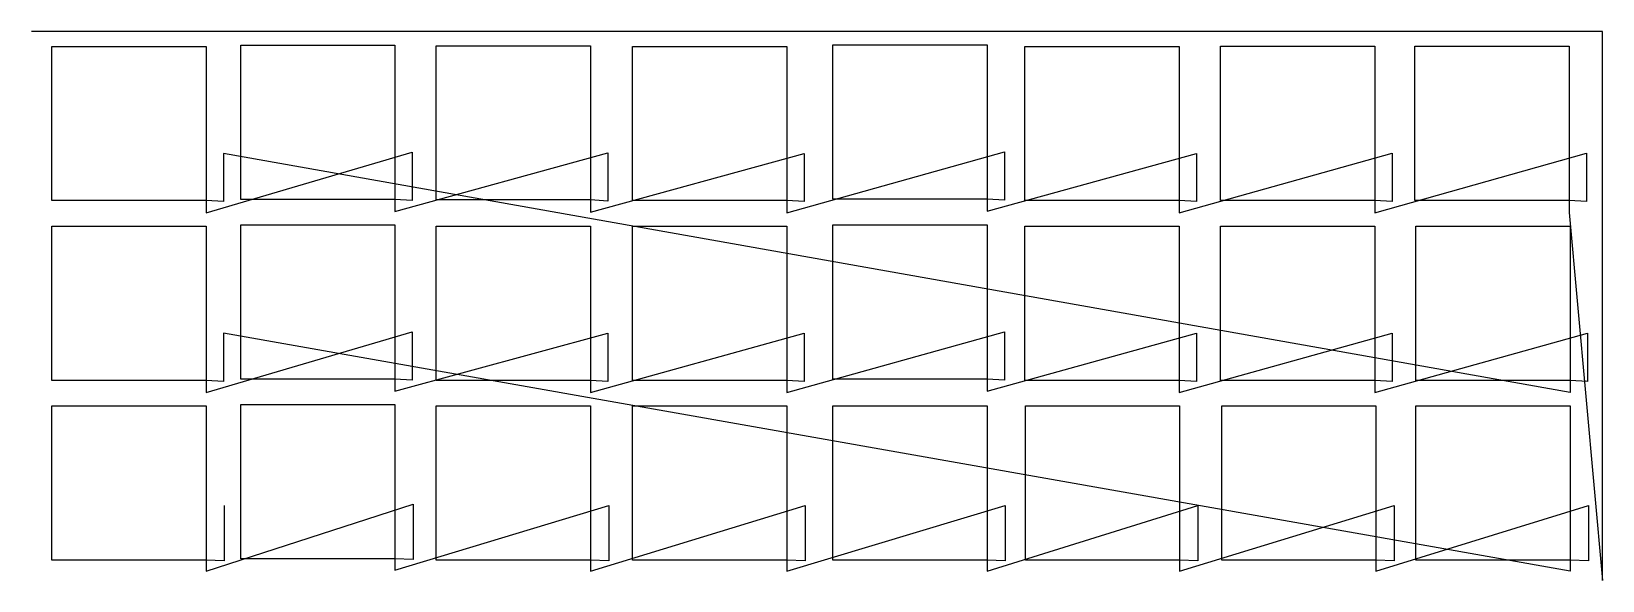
# Model space of a CAD drawing. Header units: metres. Extents: x 0 to 1543, y 0 to 539.
import ezdxf

# ---------------------------------------------------------------- set-up
doc = ezdxf.new("R2010")
doc.units = ezdxf.units.M

msp = doc.modelspace()

# ---------------------------------------------------------------- linework, layer by layer
at = {"layer": 'TOOL_0'}
for p, q in [((0.994, 539.252), (-0.006, 539.252)), ((1543.038, 539.252), (0.994, 539.252)), ((205.534, 374.331), (205.534, 525.831)), ((205.534, 525.831), (357.034, 525.831)), ((357.034, 525.831), (357.034, 374.331)), ((397.628, 373.721), (397.628, 525.221)), ((397.628, 525.221), (549.128, 525.221)), ((549.128, 525.221), (549.128, 373.721)), ((787.08, 374.61), (787.08, 526.11)), ((787.08, 526.11), (938.58, 526.11)), ((938.58, 526.11), (938.58, 374.61)), ((1167.723, 373.153), (1167.723, 524.653)), ((1167.723, 524.653), (1319.223, 524.653)), ((1319.223, 524.653), (1319.223, 373.153)), ((1358.645, 373.28), (1358.645, 524.78)), ((1358.645, 524.78), (1510.145, 524.78)), ((1510.145, 524.78), (1510.145, 373.28)), ((1543.038, 0.993), (1543.038, 539.252)), ((19.997, 373.085), (19.997, 524.585)), ((19.997, 524.585), (171.497, 524.585)), ((171.497, 524.585), (171.497, 373.085)), ((590.467, 373.085), (590.467, 524.585)), ((590.467, 524.585), (741.967, 524.585)), ((741.967, 524.585), (741.967, 373.085)), ((975.662, 373.084), (975.662, 524.584)), ((975.662, 524.584), (1127.162, 524.584)), ((1127.162, 524.584), (1127.162, 373.084)), ((171.497, 361.19), (374.076, 420.776)), ((1511.162, 184.68), (188.539, 419.531)), ((188.539, 419.531), (188.539, 372.089)), ((357.034, 362.436), (566.17, 420.166)), ((374.076, 420.776), (374.076, 373.335)), ((549.128, 361.826), (759.009, 419.531)), ((566.17, 420.166), (566.17, 372.725)), ((741.967, 361.19), (955.622, 421.056)), ((759.009, 419.531), (759.009, 372.089)), ((938.58, 362.715), (1144.204, 419.53)), ((955.622, 421.056), (955.622, 373.614)), ((1127.162, 361.189), (1336.265, 419.599)), ((1144.204, 419.53), (1144.204, 372.088)), ((1319.223, 361.258), (1527.187, 419.725)), ((1336.265, 419.599), (1336.265, 372.157)), ((1527.187, 419.725), (1527.187, 372.284)), ((171.497, 373.085), (19.997, 373.085)), ((188.539, 372.089), (171.497, 373.085)), ((171.497, 373.085), (171.497, 361.19)), ((357.034, 374.331), (205.534, 374.331)), ((374.076, 373.335), (357.034, 374.331)), ((357.034, 374.331), (357.034, 362.436)), ((549.128, 373.721), (397.628, 373.721)), ((566.17, 372.725), (549.128, 373.721)), ((549.128, 373.721), (549.128, 361.826)), ((741.967, 373.085), (590.467, 373.085)), ((759.009, 372.089), (741.967, 373.085)), ((741.967, 373.085), (741.967, 361.19)), ((938.58, 374.61), (787.08, 374.61)), ((955.622, 373.614), (938.58, 374.61)), ((938.58, 374.61), (938.58, 362.715)), ((1127.162, 373.084), (975.662, 373.084)), ((1144.204, 372.088), (1127.162, 373.084)), ((1127.162, 373.084), (1127.162, 361.189)), ((1319.223, 373.153), (1167.723, 373.153)), ((1336.265, 372.157), (1319.223, 373.153)), ((1319.223, 373.153), (1319.223, 361.258)), ((1510.145, 373.28), (1358.645, 373.28)), ((1527.187, 372.284), (1510.145, 373.28)), ((1510.145, 373.28), (1510.145, 361.385)), ((1510.145, 361.385), (1543.038, -0.007)), ((19.999, 196.509), (19.999, 348.009)), ((19.999, 348.009), (171.499, 348.009)), ((171.499, 348.009), (171.499, 196.509)), ((205.536, 197.754), (205.536, 349.254)), ((205.536, 349.254), (357.036, 349.254)), ((357.036, 349.254), (357.036, 197.754)), ((397.63, 196.507), (397.63, 348.007)), ((397.63, 348.007), (549.13, 348.007)), ((549.13, 348.007), (549.13, 196.507)), ((590.469, 196.506), (590.469, 348.006)), ((590.469, 348.006), (741.969, 348.006)), ((741.969, 348.006), (741.969, 196.506)), ((787.083, 197.777), (787.083, 349.277)), ((787.083, 349.277), (938.583, 349.277)), ((938.583, 349.277), (938.583, 197.777)), ((975.665, 196.506), (975.665, 348.006)), ((975.665, 348.006), (1127.165, 348.006)), ((1127.165, 348.006), (1127.165, 196.506)), ((1167.726, 196.575), (1167.726, 348.075)), ((1167.726, 348.075), (1319.226, 348.075)), ((1319.226, 348.075), (1319.226, 196.575)), ((1359.662, 196.575), (1359.662, 348.075)), ((1359.662, 348.075), (1511.162, 348.075)), ((1511.162, 348.075), (1511.162, 196.575)), ((171.499, 184.614), (374.078, 244.2)), ((1511.164, 9.115), (188.541, 242.955)), ((188.541, 242.955), (188.541, 195.513)), ((357.036, 185.859), (566.172, 242.953)), ((374.078, 244.2), (374.078, 196.758)), ((549.13, 184.612), (759.011, 242.952)), ((566.172, 242.953), (566.172, 195.511)), ((741.969, 184.611), (955.625, 244.222)), ((759.011, 242.952), (759.011, 195.51)), ((938.583, 185.882), (1144.207, 242.951)), ((955.625, 244.222), (955.625, 196.781)), ((1127.165, 184.611), (1336.268, 243.021)), ((1144.207, 242.951), (1144.207, 195.51)), ((1319.226, 184.68), (1528.204, 243.021)), ((1336.268, 243.021), (1336.268, 195.579)), ((1528.204, 243.021), (1528.204, 195.579)), ((171.499, 196.509), (19.999, 196.509)), ((188.541, 195.513), (171.499, 196.509)), ((171.499, 196.509), (171.499, 184.614)), ((357.036, 197.754), (205.536, 197.754)), ((374.078, 196.758), (357.036, 197.754)), ((357.036, 197.754), (357.036, 185.859)), ((549.13, 196.507), (397.63, 196.507)), ((566.172, 195.511), (549.13, 196.507)), ((549.13, 196.507), (549.13, 184.612)), ((741.969, 196.506), (590.469, 196.506)), ((759.011, 195.51), (741.969, 196.506)), ((741.969, 196.506), (741.969, 184.611)), ((938.583, 197.777), (787.083, 197.777)), ((955.625, 196.781), (938.583, 197.777)), ((938.583, 197.777), (938.583, 185.882)), ((1127.165, 196.506), (975.665, 196.506)), ((1144.207, 195.51), (1127.165, 196.506)), ((1127.165, 196.506), (1127.165, 184.611)), ((1319.226, 196.575), (1167.726, 196.575)), ((1336.268, 195.579), (1319.226, 196.575)), ((1319.226, 196.575), (1319.226, 184.68)), ((1511.162, 196.575), (1359.662, 196.575)), ((1528.204, 195.579), (1511.162, 196.575)), ((1511.162, 196.575), (1511.162, 184.68)), ((20, 20.001), (20, 171.501)), ((20, 171.501), (171.5, 171.501)), ((171.5, 171.501), (171.5, 20.001)), ((205.537, 21.246), (205.537, 172.746)), ((205.537, 172.746), (357.037, 172.746)), ((357.037, 172.746), (357.037, 21.246)), ((397.631, 20), (397.631, 171.5)), ((397.631, 171.5), (549.131, 171.5)), ((549.131, 171.5), (549.131, 20)), ((590.47, 20), (590.47, 171.5)), ((590.47, 171.5), (741.97, 171.5)), ((741.97, 171.5), (741.97, 20)), ((787.084, 20), (787.084, 171.5)), ((787.084, 171.5), (938.584, 171.5)), ((938.584, 171.5), (938.584, 20)), ((976.173, 20), (976.173, 171.5)), ((976.173, 171.5), (1127.673, 171.5)), ((1127.673, 171.5), (1127.673, 20)), ((1168.995, 20), (1168.995, 171.5)), ((1168.995, 171.5), (1320.495, 171.5)), ((1320.495, 171.5), (1320.495, 20)), ((1359.664, 20), (1359.664, 171.5)), ((1359.664, 171.5), (1511.164, 171.5)), ((1511.164, 171.5), (1511.164, 20)), ((171.5, 9.116), (374.924, 74.891)), ((189.387, 73.645), (189.387, 19.412)), ((357.037, 10.361), (567.018, 73.644)), ((374.924, 74.891), (374.924, 20.657)), ((549.131, 9.115), (759.857, 73.644)), ((567.018, 73.644), (567.018, 19.411)), ((741.97, 9.115), (956.471, 73.644)), ((759.857, 73.644), (759.857, 19.411)), ((938.584, 9.115), (1145.56, 73.644)), ((956.471, 73.644), (956.471, 19.411)), ((1127.673, 9.115), (1338.382, 73.644)), ((1145.56, 73.644), (1145.56, 19.411)), ((1320.495, 9.115), (1529.051, 73.644)), ((1338.382, 73.644), (1338.382, 19.411)), ((1529.051, 73.644), (1529.051, 19.411)), ((171.5, 20.001), (20, 20.001)), ((189.387, 19.412), (171.5, 20.001)), ((171.5, 20.001), (171.5, 9.116)), ((357.037, 21.246), (205.537, 21.246)), ((374.924, 20.657), (357.037, 21.246)), ((357.037, 21.246), (357.037, 10.361)), ((549.131, 20), (397.631, 20)), ((567.018, 19.411), (549.131, 20)), ((549.131, 20), (549.131, 9.115)), ((741.97, 20), (590.47, 20)), ((759.857, 19.411), (741.97, 20)), ((741.97, 20), (741.97, 9.115)), ((938.584, 20), (787.084, 20)), ((956.471, 19.411), (938.584, 20)), ((938.584, 20), (938.584, 9.115)), ((1127.673, 20), (976.173, 20)), ((1145.56, 19.411), (1127.673, 20)), ((1127.673, 20), (1127.673, 9.115)), ((1320.495, 20), (1168.995, 20)), ((1338.382, 19.411), (1320.495, 20)), ((1320.495, 20), (1320.495, 9.115)), ((1511.164, 20), (1359.664, 20)), ((1529.051, 19.411), (1511.164, 20)), ((1511.164, 20), (1511.164, 9.115)), ((1543.038, -0.007), (1543.038, 0.993)), ((1543.038, 0.993), (1543.038, -0.007)), ((1543.038, -0.007), (1543.038, 0.993))]:
    msp.add_line(p, q, dxfattribs=at)

doc.saveas('drawing.dxf')
